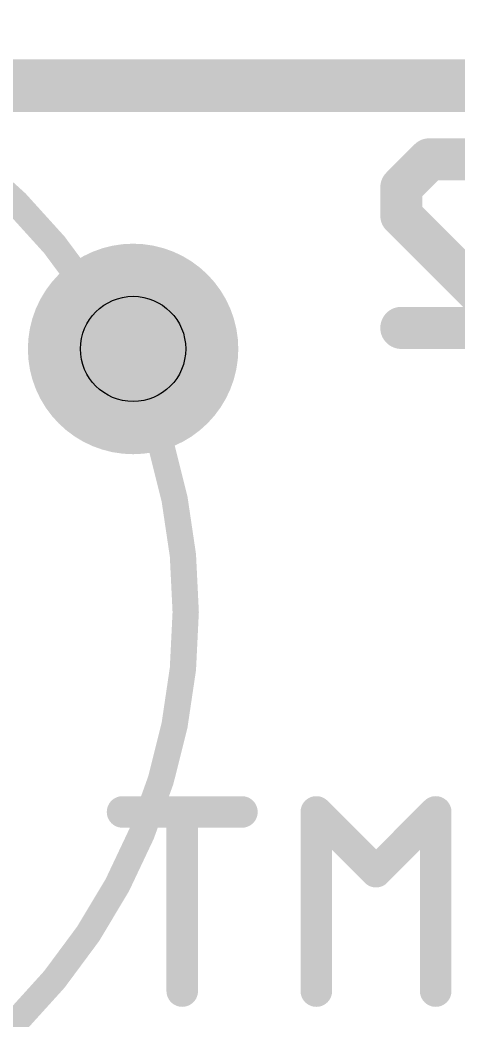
# Model space of a CAD drawing. Extents: x -43 to 64, y -8 to 16.
# Drawn here: x 4.534 to 6.649, y 10.732 to 15.557 of the extents above; entities that cross this region are included whole.
import ezdxf

# ---------------------------------------------------------------- set-up
doc = ezdxf.new("R2010")
doc.units = 0
for name, color, linetype in [('1', 12, 'CONTINUOUS'), ('16', 132, 'CONTINUOUS'), ('18', 110, 'CONTINUOUS'), ('20', 53, 'CONTINUOUS'), ('21', 41, 'CONTINUOUS'), ('39', 12, 'CONTINUOUS'), ('44', 253, 'CONTINUOUS')]:
    doc.layers.add(name, color=color, linetype=linetype)

# ---------------------------------------------------------------- blocks, each defined once
blk = doc.blocks.new('ROUNDV')
at = {"const_width": 0.5}
blk.add_lwpolyline([(0, -0.25, 1), (0, 0.25, 1), (0, -0.25)], format="xyb", dxfattribs=at)

msp = doc.modelspace()

# ---------------------------------------------------------------- linework, layer by layer
at = {"layer": '1', "const_width": 0.254}
msp.add_lwpolyline([(0, 15.24), (15.24, 15.24)], dxfattribs=at)
at = {"layer": '16'}
for points, const_width in [([(0, 15.24), (15.24, 15.24)], 0.254), ([(6.375, 14.7495), (6.5106, 14.8851)], 0.2032), ([(6.5106, 14.8851), (6.7818, 14.8851)], 0.2032), ([(6.375, 14.6139), (6.375, 14.7495)], 0.2032), ([(6.9174, 14.0716), (6.375, 14.6139)], 0.2032), ([(6.375, 14.0716), (6.9174, 14.0716)], 0.2032)]:
    msp.add_lwpolyline(points, dxfattribs=dict(at, const_width=const_width))
at = {"layer": '16', "const_width": 0.1016}
for points in [[(6.5106, 14.9359, 1), (6.5106, 14.8343)], [(6.5465, 14.8492, 1), (6.4747, 14.921)], [(6.4258, 14.7495, 1), (6.3242, 14.7495)], [(6.3391, 14.7854, 1), (6.411, 14.7136)], [(6.411, 14.6498, 1), (6.3391, 14.578)], [(6.3242, 14.6139, 1), (6.4258, 14.6139)], [(6.375, 14.1224, 1), (6.375, 14.0208)]]:
    msp.add_lwpolyline(points, format="xyb", dxfattribs=at)
at = {"layer": '20', "const_width": 0.2032}
msp.add_lwpolyline([(15.24, 15.24), (0, 15.24)], dxfattribs=at)
at = {"layer": '21', "const_width": 0.1524}
for points in [[(5.0292, 11.7355), (5.6054, 11.7355)], [(5.3173, 10.8712), (5.3173, 11.7355)], [(5.9647, 10.8712), (5.9647, 11.7355)], [(5.9647, 11.7355), (6.2528, 11.4474)], [(6.2528, 11.4474), (6.5409, 11.7355)], [(6.5409, 11.7355), (6.5409, 10.8712)]]:
    msp.add_lwpolyline(points, dxfattribs=at)
at = {"layer": '21', "const_width": 0.0762}
for points in [[(5.0292, 11.7736, 1), (5.0292, 11.6974)], [(5.3554, 11.7355, 1), (5.2792, 11.7355)], [(5.6054, 11.6974, 1), (5.6054, 11.7736)], [(5.9917, 11.7625, 1), (5.9378, 11.7086)], [(6.0028, 11.7355, 1), (5.9266, 11.7355)], [(6.579, 11.7355, 1), (6.5028, 11.7355)], [(6.5679, 11.7086, 1), (6.514, 11.7625)], [(6.2259, 11.4744, 1), (6.2798, 11.4205)], [(6.2259, 11.4205, 1), (6.2798, 11.4744)], [(5.2792, 10.8712, 1), (5.3554, 10.8712)], [(5.9266, 10.8712, 1), (6.0028, 10.8712)], [(6.5028, 10.8712, 1), (6.579, 10.8712)]]:
    msp.add_lwpolyline(points, format="xyb", dxfattribs=at)
at = {"layer": '39', "const_width": 0.127}
msp.add_lwpolyline([(2.54, 9.906, 1), (2.54, 15.494, 1), (2.54, 9.906)], format="xyb", dxfattribs=at)
at = {"layer": '44'}
msp.add_circle((5.08, 13.97), 0.254, dxfattribs=at)

# ---------------------------------------------------------------- block references
at = {"layer": '18', "xscale": 1.016, "yscale": 1.016}
msp.add_blockref('ROUNDV', (5.08, 13.97), dxfattribs=at)
msp.add_blockref('ROUNDV', (5.08, 13.97), dxfattribs=at)

doc.saveas('drawing.dxf')
